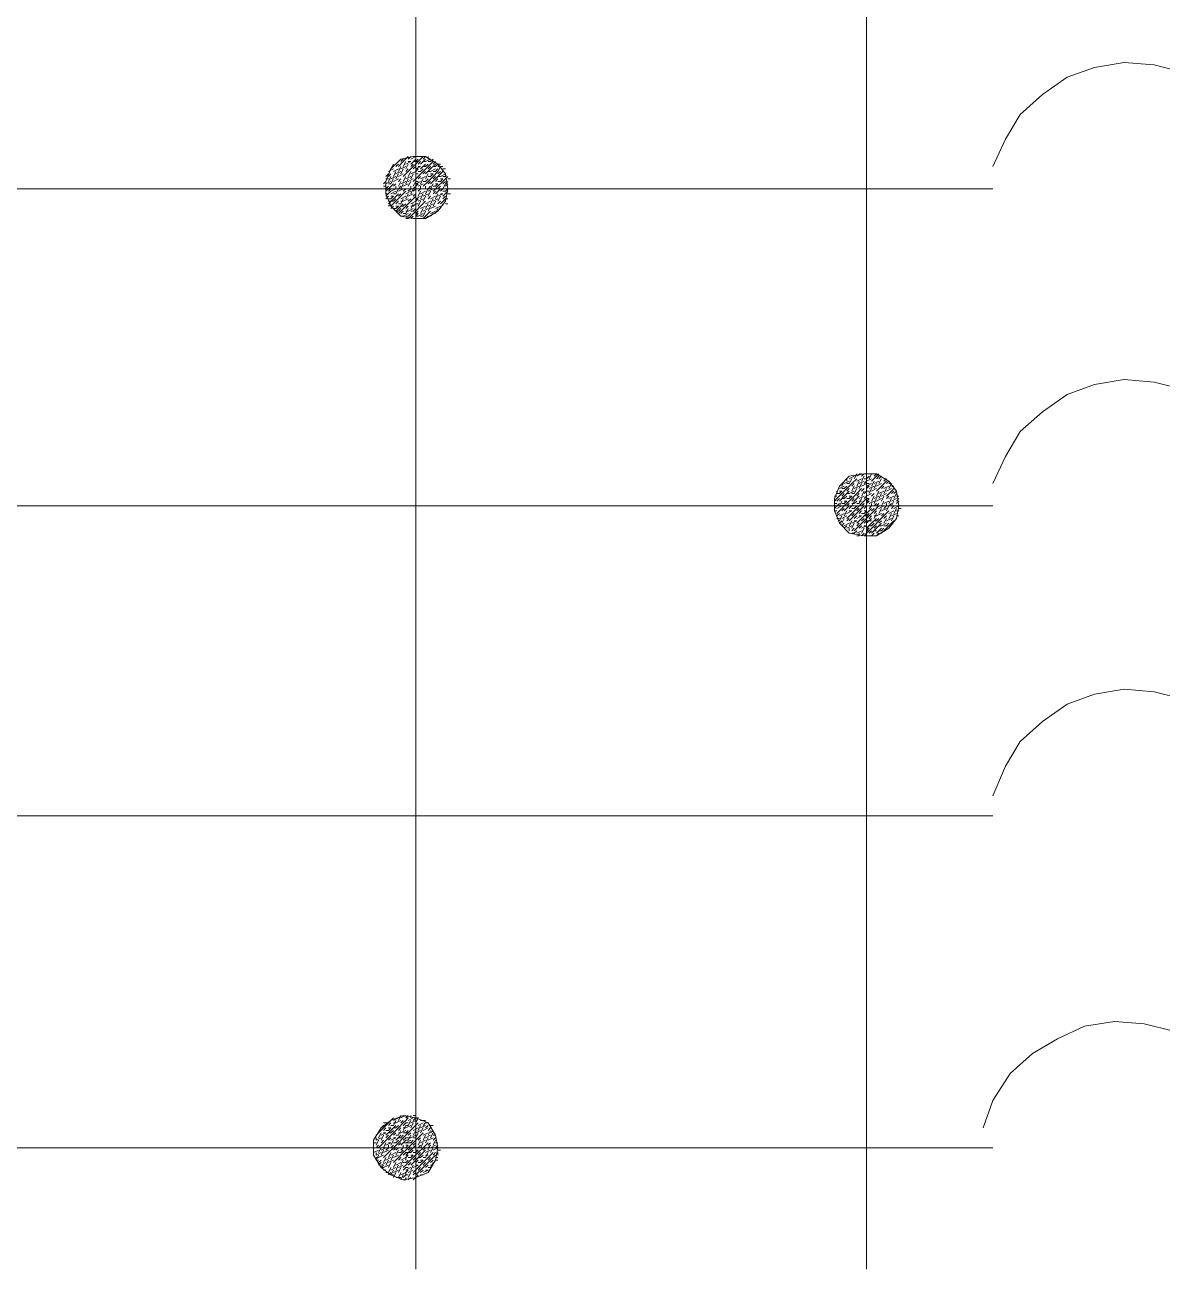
# Model space of a CAD drawing. Header units: millimetres. Extents: x -0.3 to 50, y -1 to 21.3.
# Drawn here: x 8.275 to 9.116, y 17.919 to 18.839 of the extents above; entities that cross this region are included whole.
import ezdxf

# ---------------------------------------------------------------- set-up
doc = ezdxf.new("R2010")
doc.units = ezdxf.units.MM
doc.header["$LTSCALE"] = 0.5
doc.layers.add('TABLA', color=7, linetype='Continuous')

msp = doc.modelspace()

# ---------------------------------------------------------------- linework, layer by layer
at = {"layer": 'TABLA', "color": 7, "linetype": 'Continuous', "lineweight": 18, "true_color": 0x000007}
for p, q in [((8.56366, 20.12863), (8.56366, 17.91934)), ((8.89706, 20.1158), (8.89706, 17.91934)), ((8.55267, 18.73821), (8.5545, 18.74004)), ((8.55816, 18.74004), (8.55999, 18.74187)), ((8.55999, 18.74004), (8.56366, 18.74187)), ((8.56366, 18.74187), (8.56549, 18.74187)), ((8.56366, 18.73821), (8.56549, 18.74004)), ((8.56549, 18.74187), (8.56732, 18.74187)), ((8.56732, 18.74187), (8.56915, 18.74187)), ((8.56732, 18.73637), (8.57098, 18.74004)), ((8.56915, 18.74004), (8.57098, 18.74187)), ((8.57098, 18.73821), (8.57465, 18.74004)), ((8.57282, 18.74004), (8.57282, 18.74187)), ((8.57465, 18.73821), (8.57648, 18.74004)), ((8.54351, 18.73088), (8.54717, 18.73271)), ((8.54534, 18.73271), (8.54717, 18.73637)), ((8.54717, 18.73088), (8.55083, 18.73271)), ((8.54717, 18.72721), (8.549, 18.73088)), ((8.549, 18.73637), (8.55083, 18.73821)), ((8.549, 18.73454), (8.55083, 18.73637)), ((8.549, 18.72905), (8.55267, 18.73088)), ((8.55083, 18.73088), (8.55267, 18.73454)), ((8.55267, 18.73271), (8.55633, 18.73454)), ((8.55267, 18.72905), (8.5545, 18.73271)), ((8.5545, 18.73454), (8.55633, 18.73821)), ((8.55633, 18.73637), (8.55999, 18.73821)), ((8.55633, 18.73271), (8.55816, 18.73637)), ((8.55633, 18.73088), (8.55816, 18.73271)), ((8.55816, 18.73821), (8.55999, 18.73821)), ((8.55816, 18.72721), (8.55999, 18.73088)), ((8.55999, 18.73454), (8.56182, 18.73637)), ((8.55999, 18.72905), (8.56366, 18.73088)), ((8.56182, 18.73821), (8.56366, 18.73821)), ((8.56182, 18.73271), (8.56366, 18.73454)), ((8.56366, 18.73821), (8.56549, 18.73821)), ((8.56366, 18.73271), (8.56732, 18.73454)), ((8.56366, 18.73271), (8.56549, 18.73271)), ((8.56366, 18.73088), (8.56549, 18.73271)), ((8.56366, 18.72905), (8.56366, 18.73088)), ((8.56549, 18.73637), (8.56732, 18.73821)), ((8.56549, 18.73454), (8.56732, 18.73454)), ((8.56549, 18.73088), (8.56732, 18.73088)), ((8.56732, 18.73271), (8.57098, 18.73637)), ((8.56732, 18.73088), (8.56915, 18.73271)), ((8.56915, 18.73821), (8.57098, 18.73821)), ((8.56915, 18.73454), (8.57098, 18.73454)), ((8.56915, 18.72905), (8.57098, 18.73088)), ((8.57098, 18.73454), (8.57282, 18.73637)), ((8.57282, 18.73821), (8.57465, 18.73821)), ((8.57282, 18.73271), (8.57465, 18.73454)), ((8.57282, 18.73088), (8.57465, 18.73088)), ((8.57465, 18.73088), (8.57831, 18.73271)), ((8.57648, 18.73637), (8.57831, 18.73821)), ((8.57648, 18.73454), (8.57831, 18.73454)), ((8.57648, 18.73088), (8.57831, 18.73088)), ((8.57831, 18.73454), (8.58014, 18.73637)), ((8.57831, 18.73088), (8.58014, 18.73271)), ((8.58014, 18.73637), (8.58198, 18.73637)), ((8.58014, 18.73454), (8.58198, 18.73454)), ((8.58014, 18.72905), (8.58198, 18.73088)), ((8.58198, 18.73454), (8.58381, 18.73454)), ((8.58381, 18.73271), (8.58564, 18.73271)), ((8.53984, 18.72172), (8.54167, 18.72355)), ((8.54167, 18.72721), (8.54351, 18.72905)), ((8.54167, 18.72538), (8.54351, 18.72538)), ((8.54167, 18.72172), (8.54534, 18.72355)), ((8.54351, 18.72721), (8.54534, 18.72905)), ((8.54351, 18.72355), (8.54534, 18.72721)), ((8.54351, 18.72172), (8.54534, 18.72172)), ((8.54351, 18.71805), (8.54717, 18.72172)), ((8.54534, 18.72538), (8.549, 18.72721)), ((8.54534, 18.72172), (8.54717, 18.72538)), ((8.54717, 18.72355), (8.55083, 18.72538)), ((8.54717, 18.71989), (8.549, 18.72172)), ((8.549, 18.72538), (8.55083, 18.72905)), ((8.55083, 18.72721), (8.5545, 18.72905)), ((8.55083, 18.72355), (8.55267, 18.72538)), ((8.55083, 18.71989), (8.55267, 18.72355)), ((8.55267, 18.72172), (8.55633, 18.72355)), ((8.55267, 18.71805), (8.5545, 18.72172)), ((8.5545, 18.72355), (8.55633, 18.72721)), ((8.5545, 18.71989), (8.55816, 18.72172)), ((8.55633, 18.72538), (8.55999, 18.72721)), ((8.55633, 18.72172), (8.55816, 18.72538)), ((8.55816, 18.72355), (8.56182, 18.72538)), ((8.55816, 18.71989), (8.55999, 18.72355)), ((8.55999, 18.72538), (8.56182, 18.72905)), ((8.56182, 18.72355), (8.56366, 18.72538)), ((8.56182, 18.71989), (8.56366, 18.72355)), ((8.56366, 18.72905), (8.56549, 18.72905)), ((8.56366, 18.72721), (8.56366, 18.72905)), ((8.56366, 18.72355), (8.56549, 18.72355)), ((8.56366, 18.72172), (8.56732, 18.72355)), ((8.56366, 18.72172), (8.56549, 18.72172)), ((8.56366, 18.71989), (8.56549, 18.72172)), ((8.56549, 18.72538), (8.56732, 18.72721)), ((8.56549, 18.71989), (8.56915, 18.72172)), ((8.56732, 18.72538), (8.57098, 18.72721)), ((8.56732, 18.72172), (8.56915, 18.72538)), ((8.56915, 18.72355), (8.57098, 18.72355)), ((8.57098, 18.72538), (8.57282, 18.72905)), ((8.57098, 18.72355), (8.57282, 18.72538)), ((8.57282, 18.72721), (8.57465, 18.72721)), ((8.57282, 18.72172), (8.57465, 18.72355)), ((8.57465, 18.72905), (8.57648, 18.72905)), ((8.57465, 18.72721), (8.57648, 18.72905)), ((8.57465, 18.71805), (8.57648, 18.72172)), ((8.57648, 18.72538), (8.57831, 18.72721)), ((8.57831, 18.72355), (8.58014, 18.72538)), ((8.57831, 18.72172), (8.58014, 18.72172)), ((8.57831, 18.71989), (8.58014, 18.72172)), ((8.58014, 18.72721), (8.58198, 18.72721)), ((8.58014, 18.72355), (8.58198, 18.72355)), ((8.58198, 18.72721), (8.58564, 18.72905)), ((8.58198, 18.72538), (8.58381, 18.72538)), ((8.58198, 18.72355), (8.58381, 18.72538)), ((8.58381, 18.72721), (8.58564, 18.72721)), ((8.58381, 18.72172), (8.58564, 18.72355)), ((8.58564, 18.72721), (8.58564, 18.72905)), ((8.58564, 18.71989), (8.58747, 18.72172)), ((8.58747, 18.72538), (8.5893, 18.72538)), ((8.99049, 18.71805), (8.09835, 18.71805)), ((8.53984, 18.71989), (8.54167, 18.71989)), ((8.54167, 18.71805), (8.54351, 18.71989)), ((8.54167, 18.71805), (8.54351, 18.71805)), ((8.54167, 18.71622), (8.54351, 18.71805)), ((8.54167, 18.71439), (8.54351, 18.71439)), ((8.54167, 18.71073), (8.54351, 18.71256)), ((8.54351, 18.71622), (8.54534, 18.71805)), ((8.54534, 18.71439), (8.549, 18.71622)), ((8.54534, 18.71256), (8.54717, 18.71256)), ((8.54534, 18.71073), (8.54717, 18.71256)), ((8.54717, 18.71439), (8.549, 18.71439)), ((8.549, 18.71805), (8.549, 18.71989)), ((8.549, 18.71805), (8.55083, 18.71805)), ((8.549, 18.71439), (8.55083, 18.71805)), ((8.55083, 18.71805), (8.55267, 18.71989)), ((8.55083, 18.71622), (8.5545, 18.71805)), ((8.55083, 18.71256), (8.55267, 18.71439)), ((8.55267, 18.71805), (8.5545, 18.71805)), ((8.55267, 18.71073), (8.55633, 18.71256)), ((8.5545, 18.71622), (8.55633, 18.71805)), ((8.55633, 18.71439), (8.55999, 18.71622)), ((8.55633, 18.71073), (8.55816, 18.71439)), ((8.55816, 18.71622), (8.55999, 18.71805)), ((8.55816, 18.71256), (8.56182, 18.71439)), ((8.55999, 18.71805), (8.55999, 18.71989)), ((8.55999, 18.71805), (8.56182, 18.71805)), ((8.55999, 18.71439), (8.56182, 18.71805)), ((8.56182, 18.71805), (8.56366, 18.71989)), ((8.56182, 18.71622), (8.56366, 18.71805)), ((8.56182, 18.71256), (8.56366, 18.71439)), ((8.56366, 18.71805), (8.56366, 18.71989)), ((8.56366, 18.71805), (8.56549, 18.71805)), ((8.56366, 18.71805), (8.56549, 18.71805)), ((8.56366, 18.71439), (8.56366, 18.71622)), ((8.56366, 18.71073), (8.56732, 18.71256)), ((8.56549, 18.71622), (8.56732, 18.71805)), ((8.56549, 18.71256), (8.56732, 18.71622)), ((8.56732, 18.71805), (8.56732, 18.71989)), ((8.56732, 18.71439), (8.57098, 18.71622)), ((8.56732, 18.71073), (8.56915, 18.71439)), ((8.56915, 18.71805), (8.57098, 18.71805)), ((8.56915, 18.71256), (8.57282, 18.71439)), ((8.56915, 18.70889), (8.57098, 18.71256)), ((8.57098, 18.71805), (8.57098, 18.71989)), ((8.57098, 18.71805), (8.57282, 18.71805)), ((8.57098, 18.71439), (8.57282, 18.71805)), ((8.57282, 18.71805), (8.57465, 18.71989)), ((8.57282, 18.71622), (8.57648, 18.71805)), ((8.57282, 18.71256), (8.57465, 18.71622)), ((8.57282, 18.71073), (8.57465, 18.71256)), ((8.57465, 18.71805), (8.57648, 18.71805)), ((8.57465, 18.71073), (8.57831, 18.71256)), ((8.57648, 18.71989), (8.57831, 18.71989)), ((8.57648, 18.71622), (8.57831, 18.71805)), ((8.57648, 18.71439), (8.57831, 18.71622)), ((8.57831, 18.71073), (8.58014, 18.71439)), ((8.58014, 18.71805), (8.58198, 18.71989)), ((8.58014, 18.71805), (8.58198, 18.71805)), ((8.58014, 18.71256), (8.58381, 18.71439)), ((8.58014, 18.70889), (8.58198, 18.71256)), ((8.58198, 18.71622), (8.58381, 18.71805)), ((8.58198, 18.71439), (8.58381, 18.71439)), ((8.58381, 18.71622), (8.58564, 18.71622)), ((8.58381, 18.71256), (8.58747, 18.71622)), ((8.58381, 18.71073), (8.58564, 18.71256)), ((8.58564, 18.71805), (8.58747, 18.71805)), ((8.58564, 18.71622), (8.58747, 18.71805)), ((8.58747, 18.71439), (8.5893, 18.71439)), ((8.54351, 18.71073), (8.54534, 18.71073)), ((8.54351, 18.70889), (8.54534, 18.70889)), ((8.54351, 18.70523), (8.54534, 18.70706)), ((8.54534, 18.70889), (8.54717, 18.70889)), ((8.54534, 18.7034), (8.54717, 18.70523)), ((8.54717, 18.70889), (8.549, 18.71073)), ((8.54717, 18.7034), (8.549, 18.7034)), ((8.549, 18.70706), (8.55083, 18.70889)), ((8.549, 18.70523), (8.55083, 18.70523)), ((8.549, 18.7034), (8.55083, 18.70523)), ((8.55083, 18.70706), (8.55267, 18.70706)), ((8.55083, 18.70157), (8.55267, 18.7034)), ((8.55267, 18.70706), (8.5545, 18.71073)), ((8.55267, 18.70889), (8.5545, 18.70889)), ((8.55267, 18.70523), (8.5545, 18.70523)), ((8.5545, 18.70889), (8.55816, 18.71073)), ((8.5545, 18.70523), (8.55633, 18.70706)), ((8.55633, 18.7034), (8.55816, 18.70523)), ((8.55633, 18.69974), (8.55816, 18.7034)), ((8.55816, 18.70889), (8.55999, 18.71073)), ((8.55816, 18.70157), (8.56182, 18.7034)), ((8.55999, 18.70706), (8.56366, 18.70889)), ((8.55999, 18.7034), (8.56182, 18.70706)), ((8.55999, 18.70523), (8.56182, 18.70523)), ((8.56182, 18.70523), (8.56366, 18.70706)), ((8.56182, 18.70157), (8.56366, 18.7034)), ((8.56366, 18.71073), (8.56549, 18.71073)), ((8.56366, 18.70889), (8.56549, 18.71073)), ((8.56366, 18.70706), (8.56366, 18.70889)), ((8.56366, 18.70706), (8.56549, 18.70706)), ((8.56549, 18.70889), (8.56915, 18.71073)), ((8.56549, 18.70523), (8.56732, 18.70889)), ((8.56732, 18.7034), (8.57098, 18.70523)), ((8.56732, 18.69974), (8.56915, 18.7034)), ((8.56915, 18.70157), (8.57282, 18.7034)), ((8.57098, 18.70706), (8.57465, 18.70889)), ((8.57098, 18.7034), (8.57282, 18.70706)), ((8.57282, 18.70523), (8.57648, 18.70706)), ((8.57282, 18.70157), (8.57465, 18.70523)), ((8.57465, 18.70706), (8.57648, 18.71073)), ((8.57465, 18.7034), (8.57831, 18.70523)), ((8.57648, 18.70889), (8.58014, 18.71073)), ((8.57648, 18.70523), (8.57831, 18.70889)), ((8.57831, 18.7034), (8.58198, 18.70523)), ((8.57831, 18.69974), (8.58014, 18.7034)), ((8.58014, 18.70706), (8.58198, 18.70889)), ((8.58198, 18.7034), (8.58381, 18.70706)), ((8.58564, 18.70706), (8.58747, 18.70706)), ((8.549, 18.70157), (8.55083, 18.70157)), ((8.55267, 18.69974), (8.5545, 18.70157)), ((8.55267, 18.6979), (8.5545, 18.6979)), ((8.5545, 18.69974), (8.55633, 18.69974)), ((8.5545, 18.6979), (8.55816, 18.69974)), ((8.55633, 18.70157), (8.55816, 18.70157)), ((8.55633, 18.6979), (8.55816, 18.6979)), ((8.55633, 18.69607), (8.55816, 18.69607)), ((8.55816, 18.6979), (8.55999, 18.69974)), ((8.55999, 18.70157), (8.56182, 18.70157)), ((8.55999, 18.69607), (8.56182, 18.6979)), ((8.56182, 18.69607), (8.56366, 18.69607)), ((8.56366, 18.69974), (8.56549, 18.70157)), ((8.56366, 18.69974), (8.56549, 18.69974)), ((8.56366, 18.6979), (8.56549, 18.69974)), ((8.56366, 18.6979), (8.56549, 18.6979)), ((8.56366, 18.69607), (8.56366, 18.6979)), ((8.56366, 18.69607), (8.56549, 18.69607)), ((8.56549, 18.6979), (8.56915, 18.69974)), ((8.56549, 18.69607), (8.56732, 18.69607)), ((8.56732, 18.6979), (8.56915, 18.6979)), ((8.56915, 18.6979), (8.57098, 18.70157)), ((8.57098, 18.69607), (8.57282, 18.6979)), ((8.57465, 18.69974), (8.57831, 18.70157)), ((8.57465, 18.6979), (8.57648, 18.69974)), ((8.87875, 18.49823), (8.88058, 18.50189)), ((8.88058, 18.50006), (8.88424, 18.50189)), ((8.88241, 18.50189), (8.88241, 18.50372)), ((8.88241, 18.50006), (8.88424, 18.50006)), ((8.88424, 18.50372), (8.8879, 18.50555)), ((8.88424, 18.50006), (8.88607, 18.50372)), ((8.88607, 18.49823), (8.8879, 18.50006)), ((8.8879, 18.50372), (8.88974, 18.50738)), ((8.88974, 18.50555), (8.8934, 18.50738)), ((8.88974, 18.50189), (8.8934, 18.50372)), ((8.88974, 18.49823), (8.89157, 18.50189)), ((8.89157, 18.50738), (8.8934, 18.50738)), ((8.89157, 18.50006), (8.89523, 18.50189)), ((8.89157, 18.49639), (8.8934, 18.50006)), ((8.8934, 18.50555), (8.89523, 18.50738)), ((8.8934, 18.50189), (8.89523, 18.50555)), ((8.8934, 18.49823), (8.89706, 18.50006)), ((8.89523, 18.50372), (8.89706, 18.50372)), ((8.89523, 18.50006), (8.89706, 18.50189)), ((8.89706, 18.50738), (8.8989, 18.50738)), ((8.89706, 18.50555), (8.89706, 18.50738)), ((8.89706, 18.50372), (8.8989, 18.50555)), ((8.89706, 18.50189), (8.89706, 18.50372)), ((8.89706, 18.50189), (8.90073, 18.50372)), ((8.89706, 18.50006), (8.8989, 18.50006)), ((8.89706, 18.49823), (8.90073, 18.50006)), ((8.8989, 18.50738), (8.90073, 18.50738)), ((8.8989, 18.50372), (8.90073, 18.50738)), ((8.90073, 18.49823), (8.90256, 18.50189)), ((8.90256, 18.50738), (8.90439, 18.50738)), ((8.90256, 18.50555), (8.90439, 18.50738)), ((8.90256, 18.50006), (8.90622, 18.50189)), ((8.90256, 18.49639), (8.90439, 18.50006)), ((8.90439, 18.50372), (8.90622, 18.50555)), ((8.90439, 18.49823), (8.90806, 18.50006)), ((8.90622, 18.50372), (8.90806, 18.50555)), ((8.90622, 18.50006), (8.90806, 18.50372)), ((8.90989, 18.50372), (8.91172, 18.50372)), ((8.90989, 18.50189), (8.91172, 18.50372)), ((8.91172, 18.50006), (8.91355, 18.50189)), ((8.91355, 18.50006), (8.91538, 18.50006)), ((8.91355, 18.49639), (8.91538, 18.50006)), ((8.87325, 18.4909), (8.87508, 18.4909)), ((8.87508, 18.49273), (8.87508, 18.49456)), ((8.87508, 18.49273), (8.87691, 18.49273)), ((8.87691, 18.49639), (8.88058, 18.49823)), ((8.87691, 18.49456), (8.87875, 18.49456)), ((8.87691, 18.49273), (8.87875, 18.49456)), ((8.87875, 18.49639), (8.88058, 18.49639)), ((8.87875, 18.4909), (8.88058, 18.49273)), ((8.88058, 18.49639), (8.88241, 18.49823)), ((8.88058, 18.48907), (8.88241, 18.4909)), ((8.88241, 18.49456), (8.88424, 18.49639)), ((8.88241, 18.49273), (8.88424, 18.49273)), ((8.88424, 18.49273), (8.8879, 18.49456)), ((8.88424, 18.4909), (8.88607, 18.4909)), ((8.88424, 18.48907), (8.88607, 18.4909)), ((8.88607, 18.49456), (8.8879, 18.49823)), ((8.88607, 18.49273), (8.8879, 18.49273)), ((8.8879, 18.49639), (8.89157, 18.49823)), ((8.8879, 18.49273), (8.88974, 18.49639)), ((8.88974, 18.4909), (8.89157, 18.49273)), ((8.89157, 18.48907), (8.89523, 18.4909)), ((8.8934, 18.49456), (8.89523, 18.49639)), ((8.8934, 18.4909), (8.89523, 18.49456)), ((8.89523, 18.49273), (8.89706, 18.49456)), ((8.89523, 18.48907), (8.89706, 18.4909)), ((8.89706, 18.49823), (8.8989, 18.49823)), ((8.89706, 18.49639), (8.8989, 18.49823)), ((8.89706, 18.49456), (8.89706, 18.49639)), ((8.89706, 18.49456), (8.8989, 18.49456)), ((8.89706, 18.4909), (8.89706, 18.49273)), ((8.89706, 18.4909), (8.90073, 18.49273)), ((8.8989, 18.49639), (8.90256, 18.49823)), ((8.8989, 18.49273), (8.90073, 18.49639)), ((8.90073, 18.49456), (8.90439, 18.49639)), ((8.90073, 18.4909), (8.90256, 18.49273)), ((8.90073, 18.48723), (8.90256, 18.4909)), ((8.90256, 18.48907), (8.90622, 18.4909)), ((8.90439, 18.4909), (8.90622, 18.49456)), ((8.90622, 18.49273), (8.90989, 18.49456)), ((8.90622, 18.48907), (8.90806, 18.49273)), ((8.90806, 18.49639), (8.90989, 18.49823)), ((8.90806, 18.4909), (8.91172, 18.49273)), ((8.90806, 18.48723), (8.90989, 18.4909)), ((8.90989, 18.49639), (8.91355, 18.49823)), ((8.90989, 18.49273), (8.91172, 18.49639)), ((8.91172, 18.49456), (8.91538, 18.49639)), ((8.91172, 18.48907), (8.91355, 18.4909)), ((8.91355, 18.48907), (8.91722, 18.4909)), ((8.91538, 18.49823), (8.91722, 18.49823)), ((8.91538, 18.49273), (8.91722, 18.49456)), ((8.91722, 18.49273), (8.91905, 18.49456)), ((8.91722, 18.48907), (8.91905, 18.49273)), ((8.91905, 18.4909), (8.92088, 18.4909)), ((8.99049, 18.48357), (8.09835, 18.48357)), ((8.87325, 18.4854), (8.87508, 18.4854)), ((8.87325, 18.48357), (8.87508, 18.48357)), ((8.87325, 18.48174), (8.87508, 18.48357)), ((8.87508, 18.48723), (8.87691, 18.48907)), ((8.87508, 18.48357), (8.87691, 18.4854)), ((8.87508, 18.48174), (8.87875, 18.48357)), ((8.87691, 18.48357), (8.87875, 18.48723)), ((8.87691, 18.48357), (8.87875, 18.48357)), ((8.87875, 18.48907), (8.88058, 18.48907)), ((8.87875, 18.4854), (8.88058, 18.4854)), ((8.87875, 18.47991), (8.88058, 18.48174)), ((8.88058, 18.48723), (8.88241, 18.48723)), ((8.88058, 18.4854), (8.88241, 18.48723)), ((8.88241, 18.48907), (8.88424, 18.48907)), ((8.88241, 18.48357), (8.88424, 18.4854)), ((8.88241, 18.48357), (8.88424, 18.48357)), ((8.88424, 18.48174), (8.88607, 18.48357)), ((8.88607, 18.48723), (8.8879, 18.48907)), ((8.88607, 18.4854), (8.8879, 18.4854)), ((8.88607, 18.48174), (8.8879, 18.48174)), ((8.8879, 18.4854), (8.88974, 18.48723)), ((8.8879, 18.48357), (8.88974, 18.48357)), ((8.8879, 18.48174), (8.88974, 18.48357)), ((8.88974, 18.4854), (8.89157, 18.4854)), ((8.88974, 18.47991), (8.89157, 18.48174)), ((8.89157, 18.4854), (8.8934, 18.48907)), ((8.89157, 18.48723), (8.8934, 18.48723)), ((8.8934, 18.48357), (8.89523, 18.4854)), ((8.8934, 18.48357), (8.89523, 18.48357)), ((8.89523, 18.48174), (8.89706, 18.48357)), ((8.89706, 18.48907), (8.8989, 18.48907)), ((8.89706, 18.48723), (8.8989, 18.48907)), ((8.89706, 18.48723), (8.8989, 18.48723)), ((8.89706, 18.4854), (8.8989, 18.48723)), ((8.89706, 18.48357), (8.89706, 18.4854)), ((8.89706, 18.48357), (8.8989, 18.48357)), ((8.89706, 18.47991), (8.89706, 18.48174)), ((8.89706, 18.47807), (8.90073, 18.48174)), ((8.8989, 18.4854), (8.90256, 18.48723)), ((8.8989, 18.48357), (8.90073, 18.48357)), ((8.8989, 18.48174), (8.90073, 18.48357)), ((8.90073, 18.48357), (8.90073, 18.4854)), ((8.90073, 18.48357), (8.90256, 18.48357)), ((8.90073, 18.47991), (8.90256, 18.48174)), ((8.90256, 18.4854), (8.90439, 18.48907)), ((8.90256, 18.48357), (8.90439, 18.4854)), ((8.90439, 18.48723), (8.90806, 18.48907)), ((8.90439, 18.48357), (8.90622, 18.4854)), ((8.90439, 18.48357), (8.90622, 18.48357)), ((8.90622, 18.48174), (8.90989, 18.48357)), ((8.90622, 18.47807), (8.90806, 18.48174)), ((8.90806, 18.48357), (8.90989, 18.48723)), ((8.90806, 18.48357), (8.90989, 18.48357)), ((8.90806, 18.47991), (8.91172, 18.48174)), ((8.90989, 18.4854), (8.91355, 18.48723)), ((8.90989, 18.48174), (8.91172, 18.48357)), ((8.91172, 18.48357), (8.91172, 18.4854)), ((8.91172, 18.48357), (8.91355, 18.48357)), ((8.91172, 18.47991), (8.91355, 18.48357)), ((8.91355, 18.4854), (8.91538, 18.48907)), ((8.91355, 18.48357), (8.91538, 18.4854)), ((8.91538, 18.48723), (8.91905, 18.48907)), ((8.91538, 18.48357), (8.91722, 18.48723)), ((8.91538, 18.48357), (8.91722, 18.48357)), ((8.91538, 18.48174), (8.91722, 18.48357)), ((8.91722, 18.48174), (8.92088, 18.48357)), ((8.91722, 18.47807), (8.91905, 18.48174)), ((8.91905, 18.48723), (8.92088, 18.48907)), ((8.91905, 18.4854), (8.92088, 18.48723)), ((8.92088, 18.48174), (8.92271, 18.48174)), ((8.87325, 18.47991), (8.87508, 18.47991)), ((8.87508, 18.47624), (8.87691, 18.47807)), ((8.87508, 18.47441), (8.87691, 18.47441)), ((8.87691, 18.47624), (8.88058, 18.47807)), ((8.87691, 18.47258), (8.87875, 18.47624)), ((8.87691, 18.47075), (8.87875, 18.47258)), ((8.87875, 18.47441), (8.88241, 18.47624)), ((8.87875, 18.47075), (8.88058, 18.47441)), ((8.88058, 18.47624), (8.88241, 18.47991)), ((8.88241, 18.47807), (8.88607, 18.47991)), ((8.88241, 18.47258), (8.88424, 18.47441)), ((8.88424, 18.47991), (8.88607, 18.47991)), ((8.88424, 18.46891), (8.88607, 18.47258)), ((8.88607, 18.47624), (8.8879, 18.47807)), ((8.88607, 18.47075), (8.88974, 18.47258)), ((8.8879, 18.47441), (8.88974, 18.47624)), ((8.8879, 18.47258), (8.88974, 18.47258)), ((8.88974, 18.47441), (8.8934, 18.47624)), ((8.89157, 18.47807), (8.8934, 18.47991)), ((8.89157, 18.47624), (8.8934, 18.47624)), ((8.8934, 18.47807), (8.89523, 18.47807)), ((8.8934, 18.47258), (8.89523, 18.47441)), ((8.89523, 18.47991), (8.89706, 18.47991)), ((8.89523, 18.47807), (8.89706, 18.47991)), ((8.89523, 18.47624), (8.89706, 18.47624)), ((8.89523, 18.47075), (8.89706, 18.47258)), ((8.89706, 18.47624), (8.8989, 18.47807)), ((8.89706, 18.47624), (8.8989, 18.47624)), ((8.89706, 18.47075), (8.90073, 18.47441)), ((8.89706, 18.47258), (8.8989, 18.47258)), ((8.8989, 18.47441), (8.90073, 18.47624)), ((8.8989, 18.47258), (8.90073, 18.47258)), ((8.90256, 18.47807), (8.90439, 18.47991)), ((8.90256, 18.47441), (8.90439, 18.47807)), ((8.90256, 18.47624), (8.90439, 18.47624)), ((8.90256, 18.47258), (8.90439, 18.47258)), ((8.90439, 18.47624), (8.90806, 18.47807)), ((8.90439, 18.47258), (8.90622, 18.47441)), ((8.90622, 18.47075), (8.90806, 18.47258)), ((8.90806, 18.47624), (8.90989, 18.47807)), ((8.90989, 18.47441), (8.91172, 18.47624)), ((8.90989, 18.47075), (8.91172, 18.47441)), ((8.91172, 18.47258), (8.91538, 18.47441)), ((8.91355, 18.47807), (8.91722, 18.47991)), ((8.91355, 18.47441), (8.91538, 18.47807)), ((8.91538, 18.47624), (8.91905, 18.47807)), ((8.91538, 18.47258), (8.91722, 18.47624)), ((8.91905, 18.47991), (8.92088, 18.47991)), ((8.91905, 18.47624), (8.92088, 18.47624)), ((8.87875, 18.46891), (8.88058, 18.47075)), ((8.88058, 18.46891), (8.88424, 18.47075)), ((8.88058, 18.46708), (8.88241, 18.46891)), ((8.88241, 18.46708), (8.88607, 18.46891)), ((8.88424, 18.46525), (8.88424, 18.46708)), ((8.88607, 18.46708), (8.8879, 18.47075)), ((8.88607, 18.46525), (8.8879, 18.46708)), ((8.88607, 18.46342), (8.8879, 18.46342)), ((8.8879, 18.46342), (8.88974, 18.46525)), ((8.88974, 18.46891), (8.89157, 18.47075)), ((8.88974, 18.46342), (8.8934, 18.46525)), ((8.89157, 18.46708), (8.8934, 18.46891)), ((8.89157, 18.46159), (8.89157, 18.46342)), ((8.8934, 18.46708), (8.89706, 18.46891)), ((8.8934, 18.46342), (8.89523, 18.46708)), ((8.8934, 18.46159), (8.89523, 18.46342)), ((8.89523, 18.46891), (8.89706, 18.46891)), ((8.89523, 18.46159), (8.89706, 18.46342)), ((8.89706, 18.46708), (8.8989, 18.46708)), ((8.89706, 18.46525), (8.8989, 18.46708)), ((8.89706, 18.46525), (8.8989, 18.46525)), ((8.8989, 18.46891), (8.90073, 18.46891)), ((8.8989, 18.46342), (8.90073, 18.46525)), ((8.90073, 18.46891), (8.90256, 18.47075)), ((8.90073, 18.46159), (8.90256, 18.46342)), ((8.90256, 18.46708), (8.90439, 18.46891)), ((8.90256, 18.46525), (8.90439, 18.46525)), ((8.90439, 18.46342), (8.90806, 18.46708)), ((8.90439, 18.46159), (8.90622, 18.46342)), ((8.90622, 18.46891), (8.90806, 18.46891)), ((8.90622, 18.46525), (8.90806, 18.46525)), ((8.90806, 18.46891), (8.91172, 18.47075)), ((8.90806, 18.46525), (8.90989, 18.46708)), ((8.90989, 18.46891), (8.91172, 18.46891)), ((8.91172, 18.46891), (8.91355, 18.47075)), ((8.88974, 18.46159), (8.89157, 18.46159)), ((8.89706, 18.46159), (8.8989, 18.46159)), ((8.8989, 18.46159), (8.90073, 18.46159)), ((8.99049, 18.25458), (8.09835, 18.25458)), ((8.54717, 18.02926), (8.55083, 18.03109)), ((8.55083, 18.02926), (8.55267, 18.03292)), ((8.55267, 18.03109), (8.55633, 18.03292)), ((8.55633, 18.03109), (8.55816, 18.03292)), ((8.55633, 18.03109), (8.55816, 18.03109)), ((8.55633, 18.02926), (8.55816, 18.03109)), ((8.55816, 18.02926), (8.56182, 18.03109)), ((8.55999, 18.03109), (8.55999, 18.03292)), ((8.56182, 18.03292), (8.56366, 18.03292)), ((8.56182, 18.02926), (8.56366, 18.03109)), ((8.56366, 18.03109), (8.56549, 18.03109)), ((8.56366, 18.02742), (8.56549, 18.03109)), ((8.53801, 18.02376), (8.53984, 18.02559)), ((8.53984, 18.02742), (8.54167, 18.02742)), ((8.53984, 18.02193), (8.54167, 18.02376)), ((8.54167, 18.02742), (8.54351, 18.02742)), ((8.54167, 18.02193), (8.54351, 18.02193)), ((8.54351, 18.02559), (8.54534, 18.02742)), ((8.54351, 18.02376), (8.54534, 18.02376)), ((8.54351, 18.02193), (8.54534, 18.02376)), ((8.54534, 18.02559), (8.54717, 18.02559)), ((8.54534, 18.0201), (8.54717, 18.02193)), ((8.54717, 18.02559), (8.549, 18.02926)), ((8.54717, 18.02742), (8.549, 18.02742)), ((8.54717, 18.02376), (8.549, 18.02376)), ((8.549, 18.02742), (8.55267, 18.02926)), ((8.549, 18.02376), (8.55083, 18.02559)), ((8.55083, 18.02193), (8.55267, 18.02376)), ((8.55083, 18.01826), (8.55267, 18.02193)), ((8.55267, 18.02742), (8.5545, 18.02926)), ((8.55267, 18.0201), (8.55633, 18.02193)), ((8.5545, 18.02559), (8.55633, 18.02742)), ((8.5545, 18.02193), (8.55633, 18.02559)), ((8.5545, 18.02376), (8.55633, 18.02376)), ((8.55633, 18.02742), (8.55816, 18.02742)), ((8.55633, 18.02559), (8.55816, 18.02559)), ((8.55633, 18.02376), (8.55999, 18.02559)), ((8.55633, 18.0201), (8.55816, 18.02193)), ((8.55816, 18.02559), (8.55999, 18.02926)), ((8.55999, 18.02742), (8.56366, 18.02926)), ((8.55999, 18.02376), (8.56182, 18.02742)), ((8.56182, 18.02193), (8.56549, 18.02376)), ((8.56182, 18.01826), (8.56366, 18.02193)), ((8.56366, 18.0201), (8.56732, 18.02193)), ((8.56549, 18.02559), (8.56915, 18.02742)), ((8.56549, 18.02193), (8.56732, 18.02559)), ((8.56732, 18.02926), (8.56915, 18.02926)), ((8.56732, 18.02376), (8.57098, 18.02559)), ((8.56732, 18.0201), (8.56915, 18.02376)), ((8.56915, 18.02926), (8.57098, 18.02926)), ((8.56915, 18.02559), (8.57098, 18.02742)), ((8.56915, 18.02193), (8.57282, 18.02376)), ((8.57098, 18.02742), (8.57282, 18.02742)), ((8.57098, 18.02376), (8.57282, 18.02559)), ((8.57282, 18.02193), (8.57465, 18.02376)), ((8.57282, 18.01826), (8.57465, 18.02193)), ((8.57465, 18.02559), (8.57648, 18.02559)), ((8.57465, 18.0201), (8.57648, 18.02193)), ((8.53251, 18.01277), (8.53435, 18.01277)), ((8.53435, 18.0146), (8.53435, 18.01643)), ((8.53435, 18.0146), (8.53801, 18.01643)), ((8.53435, 18.01094), (8.53618, 18.0146)), ((8.53618, 18.01643), (8.53801, 18.0201)), ((8.53801, 18.01826), (8.54167, 18.0201)), ((8.53801, 18.0146), (8.53984, 18.01826)), ((8.53801, 18.01277), (8.53984, 18.0146)), ((8.53984, 18.0201), (8.54167, 18.0201)), ((8.53984, 18.0091), (8.54167, 18.01277)), ((8.54167, 18.01643), (8.54351, 18.01826)), ((8.54167, 18.01094), (8.54534, 18.01277)), ((8.54351, 18.0201), (8.54534, 18.0201)), ((8.54351, 18.0146), (8.54534, 18.01643)), ((8.54351, 18.01277), (8.54534, 18.01277)), ((8.54534, 18.0146), (8.549, 18.01643)), ((8.54534, 18.01094), (8.54717, 18.0146)), ((8.54717, 18.01826), (8.549, 18.0201)), ((8.54717, 18.01643), (8.549, 18.01643)), ((8.54717, 18.01277), (8.549, 18.01277)), ((8.549, 18.01826), (8.55083, 18.01826)), ((8.549, 18.0146), (8.55267, 18.01826)), ((8.549, 18.01277), (8.55083, 18.0146)), ((8.55083, 18.0201), (8.55267, 18.0201)), ((8.55083, 18.01643), (8.55267, 18.01643)), ((8.55083, 18.01094), (8.55267, 18.01277)), ((8.55267, 18.01643), (8.5545, 18.01826)), ((8.55267, 18.01094), (8.55633, 18.0146)), ((8.5545, 18.0201), (8.55633, 18.0201)), ((8.5545, 18.0146), (8.55633, 18.01643)), ((8.5545, 18.01277), (8.55633, 18.01277)), ((8.55633, 18.0201), (8.55816, 18.0201)), ((8.55633, 18.01643), (8.55816, 18.01643)), ((8.55633, 18.0146), (8.55816, 18.0146)), ((8.55633, 18.01277), (8.55999, 18.0146)), ((8.55633, 18.01277), (8.55816, 18.01277)), ((8.55816, 18.01826), (8.55999, 18.0201)), ((8.55816, 18.0146), (8.55999, 18.01826)), ((8.55816, 18.01643), (8.55999, 18.01643)), ((8.55816, 18.01277), (8.55999, 18.01277)), ((8.55999, 18.01643), (8.56366, 18.01826)), ((8.55999, 18.01277), (8.56182, 18.0146)), ((8.56182, 18.01643), (8.56366, 18.01643)), ((8.56182, 18.01094), (8.56366, 18.01277)), ((8.56366, 18.01643), (8.56549, 18.0201)), ((8.56549, 18.0146), (8.56732, 18.01643)), ((8.56549, 18.01094), (8.56732, 18.0146)), ((8.56732, 18.01277), (8.57098, 18.0146)), ((8.56732, 18.0091), (8.56915, 18.01277)), ((8.56915, 18.01826), (8.57282, 18.0201)), ((8.56915, 18.0146), (8.57098, 18.01826)), ((8.56915, 18.0091), (8.57282, 18.01277)), ((8.57098, 18.01643), (8.57465, 18.01826)), ((8.57098, 18.01277), (8.57282, 18.01643)), ((8.57282, 18.0146), (8.57648, 18.01643)), ((8.57282, 18.01094), (8.57465, 18.01277)), ((8.57465, 18.01643), (8.57648, 18.0201)), ((8.57648, 18.01826), (8.57831, 18.01826)), ((8.57648, 18.0146), (8.57831, 18.01643)), ((8.57648, 18.01094), (8.57831, 18.0146)), ((8.57831, 18.01277), (8.58014, 18.01277)), ((8.99049, 18.0091), (8.08919, 18.0091)), ((8.53251, 18.0091), (8.53251, 18.01094)), ((8.53251, 18.0091), (8.53435, 18.0091)), ((8.53251, 18.00544), (8.53618, 18.00727)), ((8.53435, 18.0091), (8.53618, 18.01094)), ((8.53435, 18.00361), (8.53435, 18.00544)), ((8.53435, 18.00361), (8.53801, 18.00544)), ((8.53435, 17.99995), (8.53618, 18.00361)), ((8.53618, 18.0091), (8.53801, 18.0091)), ((8.53618, 18.00544), (8.53801, 18.0091)), ((8.53618, 18.00178), (8.53984, 18.00361)), ((8.53801, 18.0091), (8.53984, 18.0091)), ((8.53801, 18.00727), (8.54167, 18.0091)), ((8.53801, 18.00361), (8.53984, 18.00727)), ((8.53984, 18.00544), (8.54351, 18.00727)), ((8.54167, 18.0091), (8.54351, 18.0091)), ((8.54167, 18.00727), (8.54351, 18.0091)), ((8.54351, 18.0091), (8.54351, 18.01094)), ((8.54351, 18.00178), (8.54534, 18.00544)), ((8.54534, 18.0091), (8.54717, 18.01094)), ((8.54534, 18.0091), (8.54717, 18.0091)), ((8.54534, 18.00361), (8.549, 18.00544)), ((8.54534, 17.99995), (8.54717, 18.00361)), ((8.54717, 18.00727), (8.549, 18.0091)), ((8.54717, 18.00178), (8.55083, 18.00361)), ((8.549, 18.00727), (8.55083, 18.0091)), ((8.549, 18.00361), (8.55083, 18.00727)), ((8.55083, 18.0091), (8.55267, 18.0091)), ((8.55083, 18.0091), (8.55267, 18.0091)), ((8.55083, 18.00544), (8.55267, 18.00544)), ((8.55267, 18.00727), (8.5545, 18.0091)), ((8.55267, 18.00544), (8.5545, 18.00727)), ((8.5545, 18.0091), (8.5545, 18.01094)), ((8.5545, 18.0091), (8.55633, 18.0091)), ((8.5545, 18.00361), (8.55633, 18.00544)), ((8.55633, 18.01094), (8.55816, 18.01094)), ((8.55633, 18.0091), (8.55816, 18.01094)), ((8.55633, 18.0091), (8.55816, 18.0091)), ((8.55633, 18.00727), (8.55816, 18.0091)), ((8.55633, 18.00544), (8.55816, 18.00544)), ((8.55633, 18.00361), (8.55816, 18.00361)), ((8.55633, 18.00178), (8.55816, 18.00361)), ((8.55816, 18.00727), (8.55999, 18.0091)), ((8.55816, 18.00544), (8.55999, 18.00544)), ((8.55999, 18.0091), (8.56182, 18.0091)), ((8.55999, 18.00544), (8.56182, 18.00727)), ((8.55999, 18.00361), (8.56182, 18.00361)), ((8.55999, 18.00178), (8.56182, 18.00361)), ((8.56182, 18.0091), (8.56366, 18.01094)), ((8.56182, 18.0091), (8.56366, 18.0091)), ((8.56182, 18.00544), (8.56366, 18.00544)), ((8.56366, 18.0091), (8.56549, 18.0091)), ((8.56366, 18.00727), (8.56549, 18.00727)), ((8.56366, 18.00544), (8.56549, 18.00727)), ((8.56549, 18.0091), (8.56732, 18.01094)), ((8.56549, 18.0091), (8.56732, 18.0091)), ((8.56549, 18.00361), (8.56732, 18.00544)), ((8.56732, 18.0091), (8.56915, 18.0091)), ((8.56732, 18.00178), (8.56915, 18.00361)), ((8.56915, 18.00727), (8.57098, 18.0091)), ((8.57098, 18.0091), (8.57282, 18.0091)), ((8.57098, 18.00544), (8.57465, 18.00727)), ((8.57098, 18.00178), (8.57282, 18.00544)), ((8.57098, 18.00361), (8.57282, 18.00361)), ((8.57282, 18.0091), (8.57465, 18.01094)), ((8.57282, 18.00727), (8.57282, 18.0091)), ((8.57465, 18.0091), (8.57831, 18.01094)), ((8.57465, 18.0091), (8.57648, 18.0091)), ((8.57465, 18.00544), (8.57648, 18.0091)), ((8.57648, 18.00727), (8.58014, 18.0091)), ((8.57648, 18.00361), (8.57831, 18.00544)), ((8.57831, 18.0091), (8.58014, 18.01094)), ((8.58014, 18.00727), (8.58198, 18.00727)), ((8.58014, 18.00361), (8.58014, 18.00544)), ((8.53435, 18.00178), (8.53618, 18.00178)), ((8.53435, 17.99995), (8.53618, 17.99995)), ((8.53618, 17.99811), (8.53801, 17.99995)), ((8.53618, 17.99628), (8.53801, 17.99811)), ((8.53801, 17.99628), (8.54167, 17.99811)), ((8.53801, 17.99445), (8.53984, 17.99628)), ((8.53801, 17.99445), (8.53984, 17.99445)), ((8.53984, 17.99811), (8.54167, 18.00178)), ((8.53984, 17.99445), (8.54351, 17.99628)), ((8.54167, 17.99995), (8.54534, 18.00178)), ((8.54167, 17.99628), (8.54351, 17.99995)), ((8.54351, 17.99811), (8.54717, 17.99995)), ((8.54351, 17.99445), (8.54534, 17.99811)), ((8.54351, 17.99079), (8.54534, 17.99445)), ((8.54534, 17.99262), (8.549, 17.99445)), ((8.54717, 17.99445), (8.549, 17.99811)), ((8.549, 17.99628), (8.55267, 17.99811)), ((8.549, 17.99262), (8.55083, 17.99628)), ((8.55083, 17.99995), (8.55267, 18.00178)), ((8.55083, 17.99445), (8.5545, 17.99628)), ((8.55083, 17.99079), (8.55267, 17.99445)), ((8.55267, 17.99995), (8.55633, 18.00178)), ((8.55267, 17.99628), (8.5545, 17.99995)), ((8.5545, 17.99811), (8.55633, 17.99811)), ((8.5545, 17.99445), (8.55633, 17.99628)), ((8.5545, 17.99262), (8.55633, 17.99445)), ((8.55633, 17.99995), (8.55633, 18.00178)), ((8.55633, 17.99811), (8.55816, 17.99995)), ((8.55633, 17.99445), (8.55816, 17.99445)), ((8.55633, 17.99262), (8.55999, 17.99445)), ((8.55816, 18.00178), (8.55999, 18.00178)), ((8.55816, 17.99628), (8.55999, 17.99811)), ((8.55999, 17.99262), (8.56182, 17.99628)), ((8.56182, 17.99995), (8.56366, 18.00178)), ((8.56182, 17.99445), (8.56549, 17.99628)), ((8.56366, 17.99811), (8.56549, 17.99995)), ((8.56366, 17.99628), (8.56549, 17.99628)), ((8.56549, 18.00178), (8.56732, 18.00178)), ((8.56549, 17.99811), (8.56732, 17.99811)), ((8.56549, 17.99262), (8.56732, 17.99445)), ((8.56732, 17.99995), (8.56915, 17.99995)), ((8.56732, 17.99811), (8.56915, 17.99995)), ((8.56915, 18.00178), (8.57098, 18.00178)), ((8.56915, 17.99628), (8.57098, 17.99811)), ((8.57098, 17.99445), (8.57282, 17.99628)), ((8.57282, 17.99995), (8.57465, 18.00178)), ((8.57282, 17.99445), (8.57465, 17.99445)), ((8.57465, 17.99811), (8.57648, 17.99995)), ((8.57465, 17.99445), (8.57648, 17.99811)), ((8.57465, 17.99628), (8.57648, 17.99628)), ((8.57831, 18.00178), (8.58014, 18.00178)), ((8.57831, 17.99995), (8.58014, 17.99995)), ((8.53984, 17.99262), (8.54167, 17.99262)), ((8.53984, 17.99262), (8.54167, 17.99262)), ((8.54167, 17.99079), (8.54351, 17.99079)), ((8.54351, 17.98895), (8.54534, 17.99079)), ((8.54534, 17.98895), (8.54717, 17.99262)), ((8.54534, 17.98895), (8.54717, 17.98895)), ((8.54717, 17.99079), (8.55083, 17.99262)), ((8.54717, 17.98712), (8.549, 17.99079)), ((8.549, 17.98712), (8.55083, 17.98712)), ((8.55083, 17.98712), (8.55267, 17.99079)), ((8.55083, 17.98712), (8.55267, 17.98712)), ((8.55267, 17.98895), (8.55633, 17.99079)), ((8.55267, 17.98529), (8.5545, 17.98895)), ((8.5545, 17.98712), (8.55633, 17.98895)), ((8.5545, 17.98529), (8.55633, 17.98529)), ((8.55633, 17.99262), (8.55816, 17.99262)), ((8.55633, 17.99079), (8.55816, 17.99262)), ((8.55633, 17.98895), (8.55633, 17.99079)), ((8.55633, 17.98895), (8.55816, 17.98895)), ((8.55633, 17.98529), (8.55633, 17.98712)), ((8.55816, 17.99079), (8.56182, 17.99262)), ((8.55816, 17.98712), (8.55999, 17.99079)), ((8.55816, 17.98529), (8.55999, 17.98712)), ((8.56182, 17.98895), (8.56366, 17.99079)), ((8.56182, 17.98529), (8.56366, 17.98712)), ((8.56366, 17.98712), (8.56549, 17.98895)), ((8.56732, 17.99079), (8.56915, 17.99262)), ((8.56732, 17.98895), (8.56915, 17.98895)), ((8.56732, 17.98895), (8.56915, 17.98895)), ((8.56915, 17.99079), (8.57282, 17.99262)), ((8.57098, 17.99262), (8.57282, 17.99262))]:
    msp.add_line(p, q, dxfattribs=at)
for points in [[(9.18284, 18.76385), (9.16819, 18.78034), (9.1517, 18.79499), (9.13155, 18.80415), (9.10957, 18.80965), (9.08758, 18.81148), (9.0656, 18.80782), (9.04545, 18.80049), (9.02713, 18.78767), (9.01064, 18.77301), (8.99965, 18.75469), (8.99049, 18.73454)], [(8.55083, 18.73454), (8.5545, 18.73821), (8.55816, 18.74187)], [(8.55999, 18.73637), (8.56366, 18.74004), (8.56366, 18.74187)], [(8.56366, 18.73637), (8.56549, 18.73821), (8.56915, 18.74187)], [(8.5545, 18.72721), (8.55816, 18.73088), (8.56182, 18.73454), (8.56366, 18.73637)], [(8.56366, 18.72538), (8.56549, 18.72721), (8.56915, 18.73088), (8.57282, 18.73454), (8.57648, 18.73821)], [(8.56915, 18.71989), (8.57282, 18.72355), (8.57648, 18.72721), (8.58014, 18.73088), (8.58198, 18.73454)], [(8.57098, 18.72905), (8.57465, 18.73271), (8.57831, 18.73637)], [(8.57465, 18.72172), (8.57831, 18.72538), (8.58198, 18.72905), (8.58381, 18.73088)], [(8.57831, 18.71805), (8.58014, 18.71989), (8.58381, 18.72355), (8.58747, 18.72721)], [(8.58381, 18.71805), (8.58564, 18.72172), (8.58747, 18.72355)], [(8.54167, 18.71256), (8.54534, 18.71622), (8.549, 18.71805)], [(8.54351, 18.70706), (8.54717, 18.71073), (8.55083, 18.71439)], [(8.54534, 18.70523), (8.549, 18.70889), (8.55267, 18.71256), (8.55633, 18.71622)], [(8.55083, 18.69974), (8.55267, 18.70157), (8.55633, 18.70523), (8.55999, 18.70889), (8.56366, 18.71256)], [(8.57831, 18.71439), (8.58198, 18.71805), (8.58381, 18.71805)], [(8.549, 18.70157), (8.55083, 18.7034), (8.5545, 18.70706)], [(8.56366, 18.70157), (8.56732, 18.70523), (8.57098, 18.70889)], [(8.58198, 18.70706), (8.58564, 18.71073), (8.58747, 18.71073)], [(8.55816, 18.69607), (8.55999, 18.6979), (8.56366, 18.70157)], [(8.56915, 18.69607), (8.57098, 18.6979), (8.57465, 18.70157)], [(9.18284, 18.52937), (9.16819, 18.54585), (9.1517, 18.56051), (9.13155, 18.56967), (9.10957, 18.57517), (9.08758, 18.577), (9.0656, 18.57333), (9.04545, 18.56601), (9.02713, 18.55318), (9.01064, 18.53853), (8.99965, 18.52021), (8.99049, 18.50006)], [(8.87325, 18.48723), (8.87508, 18.48907), (8.87875, 18.49273), (8.88241, 18.49639), (8.88607, 18.50006), (8.88974, 18.50372)], [(8.90073, 18.50189), (8.90439, 18.50555), (8.90622, 18.50738)], [(8.90439, 18.49456), (8.90806, 18.49823), (8.91172, 18.50189)], [(8.87691, 18.48723), (8.88058, 18.4909), (8.88424, 18.49456)], [(8.88058, 18.48357), (8.88241, 18.4854), (8.88607, 18.48907), (8.88974, 18.49273), (8.8934, 18.49639)], [(8.88607, 18.48357), (8.8879, 18.48723), (8.89157, 18.4909)], [(8.91172, 18.4909), (8.91538, 18.49456), (8.91722, 18.49639)], [(8.87508, 18.47807), (8.87875, 18.48174), (8.88058, 18.48357)], [(8.88058, 18.47991), (8.88424, 18.48357), (8.88607, 18.48357)], [(8.88241, 18.47441), (8.88607, 18.47807), (8.88974, 18.48174), (8.89157, 18.48357)], [(8.88424, 18.47258), (8.8879, 18.47624), (8.89157, 18.47991), (8.89523, 18.48357), (8.89706, 18.48357)], [(8.89157, 18.48357), (8.8934, 18.4854), (8.89706, 18.48907)], [(8.89706, 18.47441), (8.8989, 18.47624), (8.90256, 18.47991), (8.90622, 18.48357)], [(8.8879, 18.46525), (8.89157, 18.46891), (8.89523, 18.47258), (8.89706, 18.47441)], [(8.88974, 18.47075), (8.8934, 18.47441), (8.89706, 18.47807)], [(8.89706, 18.46342), (8.8989, 18.46525), (8.90256, 18.46891), (8.90622, 18.47258), (8.90989, 18.47624), (8.91355, 18.47991)], [(8.89706, 18.46708), (8.90073, 18.47075), (8.90439, 18.47441)], [(8.90806, 18.46342), (8.90989, 18.46525), (8.91355, 18.46891), (8.91722, 18.47258)], [(8.90073, 18.46342), (8.90439, 18.46708), (8.90806, 18.47075)], [(9.18284, 18.30038), (9.16819, 18.31687), (9.1517, 18.33152), (9.13155, 18.34068), (9.10957, 18.34618), (9.08758, 18.34801), (9.0656, 18.34434), (9.04545, 18.33702), (9.02713, 18.32419), (9.01064, 18.30954), (8.99965, 18.29122), (8.99049, 18.26924)], [(9.17552, 18.0549), (9.16086, 18.07139), (9.14254, 18.08421), (9.12422, 18.0952), (9.10224, 18.1007), (9.08026, 18.10253), (9.05827, 18.09887), (9.03812, 18.08971), (9.0198, 18.07872), (9.00332, 18.06406), (8.99049, 18.04391), (8.98316, 18.02376)], [(8.53435, 18.01826), (8.53618, 18.0201), (8.53984, 18.02376), (8.54351, 18.02742), (8.54717, 18.03109)], [(8.53618, 18.0091), (8.53984, 18.01277), (8.54351, 18.01643), (8.54717, 18.0201), (8.55083, 18.02376), (8.5545, 18.02742), (8.55633, 18.02926)], [(8.54167, 18.01826), (8.54534, 18.02193), (8.549, 18.02559)], [(8.55633, 18.01826), (8.55816, 18.0201), (8.56182, 18.02376), (8.56549, 18.02742)], [(8.54717, 18.0091), (8.55083, 18.01277), (8.5545, 18.01643), (8.55633, 18.01826)], [(8.55816, 18.0091), (8.56182, 18.01277), (8.56549, 18.01643), (8.56915, 18.0201)], [(8.53984, 18.00178), (8.54351, 18.00544), (8.54717, 18.0091)], [(8.54717, 17.99811), (8.55083, 18.00178), (8.5545, 18.00544), (8.55633, 18.00727)], [(8.55633, 18.00361), (8.55999, 18.00727), (8.56182, 18.0091)], [(8.55633, 17.99628), (8.55816, 17.99811), (8.56182, 18.00178), (8.56549, 18.00544), (8.56915, 18.0091)], [(8.55999, 17.99628), (8.56366, 17.99995), (8.56732, 18.00361), (8.57098, 18.00727)], [(8.56182, 17.99079), (8.56549, 17.99445), (8.56915, 17.99811), (8.57282, 18.00178), (8.57648, 18.00544)], [(8.56366, 17.98895), (8.56732, 17.99262), (8.57098, 17.99628), (8.57465, 17.99995), (8.57831, 18.00361)]]:
    msp.add_lwpolyline(points, dxfattribs=at)
for points in [[(8.58747, 18.71805), (8.58564, 18.72905), (8.58014, 18.73637), (8.57098, 18.74187), (8.56182, 18.74187), (8.55267, 18.74004), (8.54534, 18.73271), (8.54167, 18.72355), (8.54167, 18.71439), (8.54534, 18.70523), (8.55267, 18.6979), (8.56182, 18.69607), (8.57098, 18.69607), (8.58014, 18.70157), (8.58564, 18.70889)], [(8.92088, 18.48357), (8.91905, 18.49456), (8.91355, 18.50189), (8.90439, 18.50738), (8.89523, 18.50738), (8.88424, 18.50555), (8.87691, 18.49823), (8.87325, 18.48907), (8.87325, 18.47991), (8.87691, 18.47075), (8.88424, 18.46342), (8.89523, 18.46159), (8.90439, 18.46159), (8.91355, 18.46708), (8.91905, 18.47441)], [(8.58014, 18.0091), (8.57831, 18.01826), (8.57282, 18.02742), (8.56366, 18.03109), (8.5545, 18.03292), (8.54534, 18.02926), (8.53801, 18.02376), (8.53251, 18.0146), (8.53251, 18.00361), (8.53801, 17.99445), (8.54534, 17.98895), (8.5545, 17.98529), (8.56366, 17.98712), (8.57282, 17.99079), (8.57831, 17.99995)]]:
    msp.add_lwpolyline(points, close=True, dxfattribs=at)

doc.saveas('drawing.dxf')
